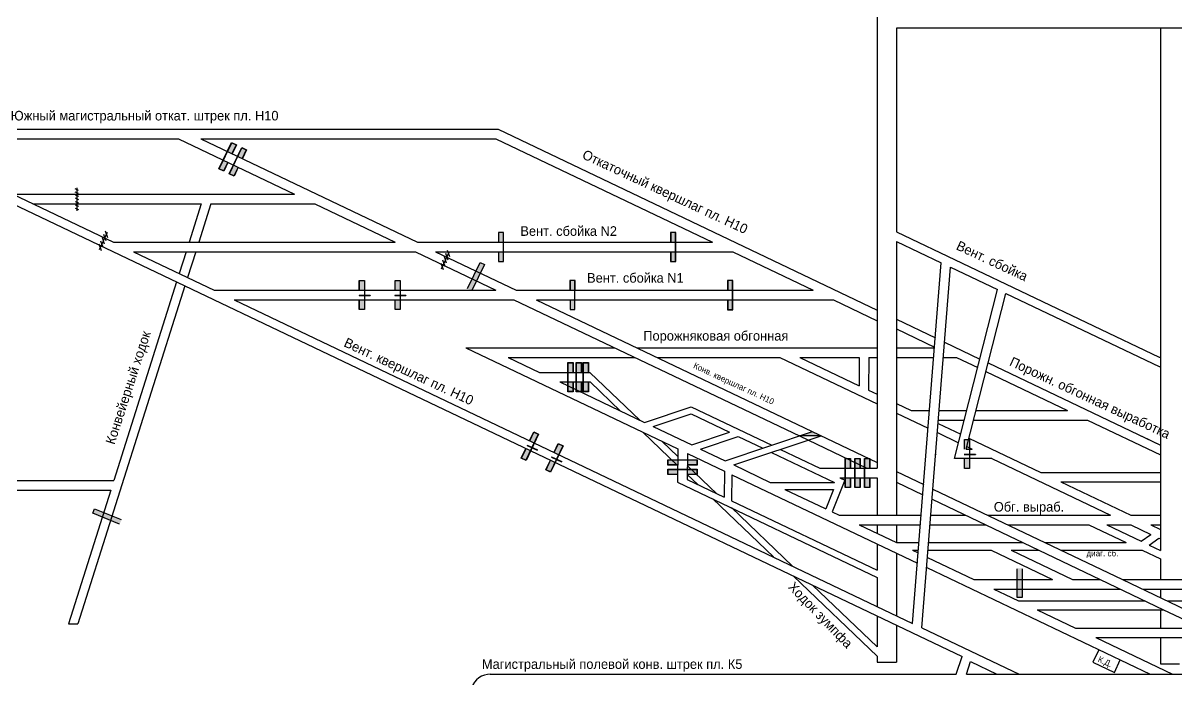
# Model space of a CAD drawing. Header units: millimetres. Extents: x -1405 to 845, y -609 to 518.
# Drawn here: x -908.5 to -428.1, y -194.3 to 79 of the extents above; entities that cross this region are included whole.
import ezdxf

# ---------------------------------------------------------------- set-up
doc = ezdxf.new("R2010")
doc.units = ezdxf.units.MM
doc.layers.add('Двери', color=7, linetype='Continuous')
doc.layers.add('Перемычки', color=7, linetype='Continuous')

msp = doc.modelspace()

# ---------------------------------------------------------------- hatches: boundary and pattern name
msp.add_hatch(color=256).paths.add_polyline_path([(-579.51, -91.21), (-584.97, -93.03), (-575.9, -92.93)])
at = {"layer": 'Двери'}
h = msp.add_hatch(color=256, dxfattribs=at)
h.paths.add_polyline_path([(-821.38, 24.59), (-819.62, 28.29), (-821.6, 29.24), (-823.37, 25.54), (-823.28, 25.49), (-821.55, 29.1), (-819.75, 28.24), (-821.47, 24.63)])
h.paths.add_polyline_path([(-825, 21.88), (-823.28, 25.49), (-823.37, 25.54), (-825.09, 21.93)])
h.paths.add_polyline_path([(-824.87, 17.28), (-823.1, 20.98), (-823.19, 21.02), (-824.92, 17.41), (-826.72, 18.27), (-825, 21.88), (-825.09, 21.93), (-826.85, 18.23)])
h = msp.add_hatch(color=3, dxfattribs=at)
h.paths.add_polyline_path([(-819.75, 28.24), (-821.55, 29.1), (-823.28, 25.49), (-821.47, 24.63)])
h.paths.add_polyline_path([(-826.72, 18.27), (-824.92, 17.41), (-823.19, 21.02), (-825, 21.88)])
h = msp.add_hatch(color=256, dxfattribs=at)
h.paths.add_polyline_path([(-817.1, 22.55), (-815.34, 26.25), (-817.32, 27.19), (-819.09, 23.49), (-819, 23.45), (-817.28, 27.06), (-815.47, 26.2), (-817.19, 22.59)])
h.paths.add_polyline_path([(-820.72, 19.84), (-819, 23.45), (-819.09, 23.49), (-820.81, 19.88)])
h.paths.add_polyline_path([(-820.59, 15.24), (-818.82, 18.94), (-818.91, 18.98), (-820.64, 15.37), (-822.44, 16.23), (-820.72, 19.84), (-820.81, 19.88), (-822.58, 16.18)])
h = msp.add_hatch(color=3, dxfattribs=at)
h.paths.add_polyline_path([(-815.47, 26.2), (-817.28, 27.06), (-819, 23.45), (-817.19, 22.59)])
h.paths.add_polyline_path([(-822.44, 16.23), (-820.64, 15.37), (-818.91, 18.98), (-820.72, 19.84)])
h = msp.add_hatch(color=256, dxfattribs=at)
h.paths.add_polyline_path([(-710.43, -12.29), (-710.43, -8.19), (-708.23, -8.19), (-708.23, -12.29), (-708.33, -12.29), (-708.33, -8.29), (-710.33, -8.29), (-710.33, -12.29)])
h.paths.add_polyline_path([(-708.33, -16.29), (-708.33, -12.29), (-708.23, -12.29), (-708.23, -16.29)])
h.paths.add_polyline_path([(-710.43, -20.39), (-710.43, -16.29), (-710.33, -16.29), (-710.33, -20.29), (-708.33, -20.29), (-708.33, -16.29), (-708.23, -16.29), (-708.23, -20.39)])
h = msp.add_hatch(color=3, dxfattribs=at)
h.paths.add_polyline_path([(-710.33, -8.29), (-708.33, -8.29), (-708.33, -12.29), (-710.33, -12.29)])
h.paths.add_polyline_path([(-708.33, -20.29), (-710.33, -20.29), (-710.33, -16.29), (-708.33, -16.29)])
h = msp.add_hatch(color=256, dxfattribs=at)
h.paths.add_polyline_path([(-638.72, -12.29), (-638.72, -8.19), (-636.52, -8.19), (-636.52, -12.29), (-636.62, -12.29), (-636.62, -8.29), (-638.62, -8.29), (-638.62, -12.29)])
h.paths.add_polyline_path([(-636.62, -16.29), (-636.62, -12.29), (-636.52, -12.29), (-636.52, -16.29)])
h.paths.add_polyline_path([(-638.72, -20.39), (-638.72, -16.29), (-638.62, -16.29), (-638.62, -20.29), (-636.62, -20.29), (-636.62, -16.29), (-636.52, -16.29), (-636.52, -20.39)])
h = msp.add_hatch(color=3, dxfattribs=at)
h.paths.add_polyline_path([(-638.62, -8.29), (-636.62, -8.29), (-636.62, -12.29), (-638.62, -12.29)])
h.paths.add_polyline_path([(-636.62, -20.29), (-638.62, -20.29), (-638.62, -16.29), (-636.62, -16.29)])
h = msp.add_hatch(color=256, dxfattribs=at)
h.paths.add_polyline_path([(-768.37, -36.29), (-768.37, -40.39), (-766.17, -40.39), (-766.17, -36.29), (-766.27, -36.29), (-766.27, -40.29), (-768.27, -40.29), (-768.27, -36.29)])
h.paths.add_polyline_path([(-766.27, -32.29), (-766.27, -36.29), (-766.17, -36.29), (-766.17, -32.29)])
h.paths.add_polyline_path([(-768.37, -28.19), (-768.37, -32.29), (-768.27, -32.29), (-768.27, -28.29), (-766.27, -28.29), (-766.27, -32.29), (-766.17, -32.29), (-766.17, -28.19)])
h = msp.add_hatch(color=3, dxfattribs=at)
h.paths.add_polyline_path([(-768.27, -40.29), (-766.27, -40.29), (-766.27, -36.29), (-768.27, -36.29)])
h.paths.add_polyline_path([(-766.27, -28.29), (-768.27, -28.29), (-768.27, -32.29), (-766.27, -32.29)])
h = msp.add_hatch(color=256, dxfattribs=at)
h.paths.add_polyline_path([(-753.5, -36.29), (-753.5, -40.39), (-751.3, -40.39), (-751.3, -36.29), (-751.4, -36.29), (-751.4, -40.29), (-753.4, -40.29), (-753.4, -36.29)])
h.paths.add_polyline_path([(-751.4, -32.29), (-751.4, -36.29), (-751.3, -36.29), (-751.3, -32.29)])
h.paths.add_polyline_path([(-753.5, -28.19), (-753.5, -32.29), (-753.4, -32.29), (-753.4, -28.29), (-751.4, -28.29), (-751.4, -32.29), (-751.3, -32.29), (-751.3, -28.19)])
h = msp.add_hatch(color=3, dxfattribs=at)
h.paths.add_polyline_path([(-753.4, -40.29), (-751.4, -40.29), (-751.4, -36.29), (-753.4, -36.29)])
h.paths.add_polyline_path([(-751.4, -28.29), (-753.4, -28.29), (-753.4, -32.29), (-751.4, -32.29)])
h = msp.add_hatch(color=256, dxfattribs=at)
h.paths.add_polyline_path([(-680.6, -32.3), (-680.6, -28.2), (-678.4, -28.2), (-678.4, -32.3), (-678.5, -32.3), (-678.5, -28.3), (-680.5, -28.3), (-680.5, -32.3)])
h.paths.add_polyline_path([(-678.5, -36.3), (-678.5, -32.3), (-678.4, -32.3), (-678.4, -36.3)])
h.paths.add_polyline_path([(-680.6, -40.4), (-680.6, -36.3), (-680.5, -36.3), (-680.5, -40.3), (-678.5, -40.3), (-678.5, -36.3), (-678.4, -36.3), (-678.4, -40.4)])
h = msp.add_hatch(color=3, dxfattribs=at)
h.paths.add_polyline_path([(-680.5, -28.3), (-678.5, -28.3), (-678.5, -32.3), (-680.5, -32.3)])
h.paths.add_polyline_path([(-678.5, -40.3), (-680.5, -40.3), (-680.5, -36.3), (-678.5, -36.3)])
h = msp.add_hatch(color=256, dxfattribs=at)
h.paths.add_polyline_path([(-614.93, -32.31), (-614.93, -28.21), (-612.73, -28.21), (-612.73, -32.31), (-612.83, -32.31), (-612.83, -28.31), (-614.83, -28.31), (-614.83, -32.31)])
h.paths.add_polyline_path([(-612.83, -36.31), (-612.83, -32.31), (-612.73, -32.31), (-612.73, -36.31)])
h.paths.add_polyline_path([(-614.93, -40.41), (-614.93, -36.31), (-614.83, -36.31), (-614.83, -40.31), (-612.83, -40.31), (-612.83, -36.31), (-612.73, -36.31), (-612.73, -40.41)])
h = msp.add_hatch(color=3, dxfattribs=at)
h.paths.add_polyline_path([(-614.83, -28.31), (-612.83, -28.31), (-612.83, -32.31), (-614.83, -32.31)])
h.paths.add_polyline_path([(-612.83, -40.31), (-614.83, -40.31), (-614.83, -36.31), (-612.83, -36.31)])
h = msp.add_hatch(color=256, dxfattribs=at)
h.paths.add_polyline_path([(-679.26, -66.53), (-679.26, -62.43), (-681.46, -62.43), (-681.46, -66.53), (-681.36, -66.53), (-681.36, -62.53), (-679.36, -62.53), (-679.36, -66.53)])
h.paths.add_polyline_path([(-681.36, -70.53), (-681.36, -66.53), (-681.46, -66.53), (-681.46, -70.53)])
h.paths.add_polyline_path([(-679.26, -74.63), (-679.26, -70.53), (-679.36, -70.53), (-679.36, -74.53), (-681.36, -74.53), (-681.36, -70.53), (-681.46, -70.53), (-681.46, -74.63)])
h = msp.add_hatch(color=256, dxfattribs=at)
h.paths.add_polyline_path([(-675.83, -66.53), (-675.83, -62.43), (-678.03, -62.43), (-678.03, -66.53), (-677.93, -66.53), (-677.93, -62.53), (-675.93, -62.53), (-675.93, -66.53)])
h.paths.add_polyline_path([(-677.93, -70.53), (-677.93, -66.53), (-678.03, -66.53), (-678.03, -70.53)])
h.paths.add_polyline_path([(-675.83, -74.63), (-675.83, -70.53), (-675.93, -70.53), (-675.93, -74.53), (-677.93, -74.53), (-677.93, -70.53), (-678.03, -70.53), (-678.03, -74.63)])
h = msp.add_hatch(color=256, dxfattribs=at)
h.paths.add_polyline_path([(-672.89, -66.53), (-672.89, -62.43), (-675.09, -62.43), (-675.09, -66.53), (-674.99, -66.53), (-674.99, -62.53), (-672.99, -62.53), (-672.99, -66.53)])
h.paths.add_polyline_path([(-674.99, -70.53), (-674.99, -66.53), (-675.09, -66.53), (-675.09, -70.53)])
h.paths.add_polyline_path([(-672.89, -74.63), (-672.89, -70.53), (-672.99, -70.53), (-672.99, -74.53), (-674.99, -74.53), (-674.99, -70.53), (-675.09, -70.53), (-675.09, -74.63)])
h = msp.add_hatch(color=3, dxfattribs=at)
h.paths.add_polyline_path([(-679.36, -62.53), (-681.36, -62.53), (-681.36, -66.53), (-679.36, -66.53)])
h.paths.add_polyline_path([(-681.36, -74.53), (-679.36, -74.53), (-679.36, -70.53), (-681.36, -70.53)])
h = msp.add_hatch(color=3, dxfattribs=at)
h.paths.add_polyline_path([(-675.93, -62.53), (-677.93, -62.53), (-677.93, -66.53), (-675.93, -66.53)])
h.paths.add_polyline_path([(-677.93, -74.53), (-675.93, -74.53), (-675.93, -70.53), (-677.93, -70.53)])
h = msp.add_hatch(color=3, dxfattribs=at)
h.paths.add_polyline_path([(-672.99, -62.53), (-674.99, -62.53), (-674.99, -66.53), (-672.99, -66.53)])
h.paths.add_polyline_path([(-674.99, -74.53), (-672.99, -74.53), (-672.99, -70.53), (-674.99, -70.53)])
h = msp.add_hatch(color=256, dxfattribs=at)
h.paths.add_polyline_path([(-699.11, -98.6), (-700.87, -102.3), (-698.88, -103.25), (-697.13, -99.54), (-697.22, -99.5), (-698.93, -103.11), (-700.74, -102.26), (-699.02, -98.64)])
h.paths.add_polyline_path([(-695.5, -95.89), (-697.22, -99.5), (-697.13, -99.54), (-695.41, -95.93)])
h.paths.add_polyline_path([(-695.64, -91.28), (-697.4, -94.99), (-697.31, -95.03), (-695.59, -91.42), (-693.79, -92.27), (-695.5, -95.89), (-695.41, -95.93), (-693.65, -92.23)])
h = msp.add_hatch(color=3, dxfattribs=at)
h.paths.add_polyline_path([(-700.74, -102.26), (-698.93, -103.11), (-697.22, -99.5), (-699.02, -98.64)])
h.paths.add_polyline_path([(-693.79, -92.27), (-695.59, -91.42), (-697.31, -95.03), (-695.5, -95.89)])
h = msp.add_hatch(color=256, dxfattribs=at)
h.paths.add_polyline_path([(-516.23, -102.55), (-516.23, -106.65), (-514.03, -106.65), (-514.03, -102.55), (-514.13, -102.55), (-514.13, -106.55), (-516.13, -106.55), (-516.13, -102.55)])
h.paths.add_polyline_path([(-514.13, -98.55), (-514.13, -102.55), (-514.03, -102.55), (-514.03, -98.55)])
h.paths.add_polyline_path([(-516.23, -94.45), (-516.23, -98.55), (-516.13, -98.55), (-516.13, -94.55), (-514.13, -94.55), (-514.13, -98.55), (-514.03, -98.55), (-514.03, -94.45)])
h = msp.add_hatch(color=3, dxfattribs=at)
h.paths.add_polyline_path([(-516.13, -106.55), (-514.13, -106.55), (-514.13, -102.55), (-516.13, -102.55)])
h.paths.add_polyline_path([(-514.13, -94.55), (-516.13, -94.55), (-516.13, -98.55), (-514.13, -98.55)])
h = msp.add_hatch(color=256, dxfattribs=at)
h.paths.add_polyline_path([(-688.93, -103.45), (-690.69, -107.16), (-688.71, -108.1), (-686.95, -104.4), (-687.04, -104.35), (-688.75, -107.97), (-690.56, -107.11), (-688.84, -103.5)])
h.paths.add_polyline_path([(-685.32, -100.74), (-687.04, -104.35), (-686.95, -104.4), (-685.23, -100.78)])
h.paths.add_polyline_path([(-685.46, -96.14), (-687.22, -99.84), (-687.13, -99.88), (-685.41, -96.27), (-683.61, -97.13), (-685.32, -100.74), (-685.23, -100.78), (-683.47, -97.08)])
h = msp.add_hatch(color=3, dxfattribs=at)
h.paths.add_polyline_path([(-690.56, -107.11), (-688.75, -107.97), (-687.04, -104.35), (-688.84, -103.5)])
h.paths.add_polyline_path([(-683.61, -97.13), (-685.41, -96.27), (-687.13, -99.88), (-685.32, -100.74)])
h = msp.add_hatch(color=256, dxfattribs=at)
h.paths.add_polyline_path([(-631.73, -105.13), (-627.63, -105.13), (-627.63, -102.93), (-631.73, -102.93), (-631.73, -103.03), (-627.73, -103.03), (-627.73, -105.03), (-631.73, -105.03)])
h.paths.add_polyline_path([(-635.73, -103.03), (-631.73, -103.03), (-631.73, -102.93), (-635.73, -102.93)])
h.paths.add_polyline_path([(-639.83, -105.13), (-635.73, -105.13), (-635.73, -105.03), (-639.73, -105.03), (-639.73, -103.03), (-635.73, -103.03), (-635.73, -102.93), (-639.83, -102.93)])
h = msp.add_hatch(color=3, dxfattribs=at)
h.paths.add_polyline_path([(-627.73, -105.03), (-627.73, -103.03), (-631.73, -103.03), (-631.73, -105.03)])
h.paths.add_polyline_path([(-639.73, -103.03), (-639.73, -105.03), (-635.73, -105.03), (-635.73, -103.03)])
h = msp.add_hatch(color=256, dxfattribs=at)
h.paths.add_polyline_path([(-563.66, -106.45), (-563.66, -102.35), (-565.86, -102.35), (-565.86, -106.45), (-565.76, -106.45), (-565.76, -102.45), (-563.76, -102.45), (-563.76, -106.45)])
h.paths.add_polyline_path([(-565.76, -110.45), (-565.76, -106.45), (-565.86, -106.45), (-565.86, -110.45)])
h.paths.add_polyline_path([(-563.66, -114.55), (-563.66, -110.45), (-563.76, -110.45), (-563.76, -114.45), (-565.76, -114.45), (-565.76, -110.45), (-565.86, -110.45), (-565.86, -114.55)])
h = msp.add_hatch(color=3, dxfattribs=at)
h.paths.add_polyline_path([(-563.76, -102.45), (-565.76, -102.45), (-565.76, -106.45), (-563.76, -106.45)])
h.paths.add_polyline_path([(-565.76, -114.45), (-563.76, -114.45), (-563.76, -110.45), (-565.76, -110.45)])
h = msp.add_hatch(color=256, dxfattribs=at)
h.paths.add_polyline_path([(-559.66, -106.45), (-559.66, -102.35), (-561.86, -102.35), (-561.86, -106.45), (-561.76, -106.45), (-561.76, -102.45), (-559.76, -102.45), (-559.76, -106.45)])
h.paths.add_polyline_path([(-561.76, -110.45), (-561.76, -106.45), (-561.86, -106.45), (-561.86, -110.45)])
h.paths.add_polyline_path([(-559.66, -114.55), (-559.66, -110.45), (-559.76, -110.45), (-559.76, -114.45), (-561.76, -114.45), (-561.76, -110.45), (-561.86, -110.45), (-561.86, -114.55)])
h = msp.add_hatch(color=3, dxfattribs=at)
h.paths.add_polyline_path([(-559.76, -102.45), (-561.76, -102.45), (-561.76, -106.45), (-559.76, -106.45)])
h.paths.add_polyline_path([(-561.76, -114.45), (-559.76, -114.45), (-559.76, -110.45), (-561.76, -110.45)])
h = msp.add_hatch(color=256, dxfattribs=at)
h.paths.add_polyline_path([(-555.66, -106.45), (-555.66, -102.35), (-557.86, -102.35), (-557.86, -106.45), (-557.76, -106.45), (-557.76, -102.45), (-555.76, -102.45), (-555.76, -106.45)])
h.paths.add_polyline_path([(-557.76, -110.45), (-557.76, -106.45), (-557.86, -106.45), (-557.86, -110.45)])
h.paths.add_polyline_path([(-555.66, -114.55), (-555.66, -110.45), (-555.76, -110.45), (-555.76, -114.45), (-557.76, -114.45), (-557.76, -110.45), (-557.86, -110.45), (-557.86, -114.55)])
h = msp.add_hatch(color=3, dxfattribs=at)
h.paths.add_polyline_path([(-555.76, -102.45), (-557.76, -102.45), (-557.76, -106.45), (-555.76, -106.45)])
h.paths.add_polyline_path([(-557.76, -114.45), (-555.76, -114.45), (-555.76, -110.45), (-557.76, -110.45)])
h = msp.add_hatch(color=256, dxfattribs=at)
h.paths.add_polyline_path([(-631.73, -109.13), (-627.63, -109.13), (-627.63, -106.93), (-631.73, -106.93), (-631.73, -107.03), (-627.73, -107.03), (-627.73, -109.03), (-631.73, -109.03)])
h.paths.add_polyline_path([(-635.73, -107.03), (-631.73, -107.03), (-631.73, -106.93), (-635.73, -106.93)])
h.paths.add_polyline_path([(-639.83, -109.13), (-635.73, -109.13), (-635.73, -109.03), (-639.73, -109.03), (-639.73, -107.03), (-635.73, -107.03), (-635.73, -106.93), (-639.83, -106.93)])
h = msp.add_hatch(color=3, dxfattribs=at)
h.paths.add_polyline_path([(-627.73, -109.03), (-627.73, -107.03), (-631.73, -107.03), (-631.73, -109.03)])
h.paths.add_polyline_path([(-639.73, -107.03), (-639.73, -109.03), (-635.73, -109.03), (-635.73, -107.03)])
h = msp.add_hatch(color=256, dxfattribs=at)
h.paths.add_polyline_path([(-492.06, -160.45), (-492.06, -156.35), (-492.16, -156.35), (-492.16, -160.35), (-494.16, -160.35), (-494.16, -156.35), (-494.26, -156.35), (-494.26, -160.45)])
h.paths.add_polyline_path([(-492.16, -156.35), (-492.06, -156.35), (-492.06, -148.25), (-494.26, -148.25), (-494.26, -156.35), (-494.16, -156.35), (-494.16, -148.35), (-492.16, -148.35)])
h = msp.add_hatch(color=3, dxfattribs=at)
h.paths.add_polyline_path([(-494.16, -160.35), (-492.16, -160.35), (-492.16, -156.35), (-494.16, -156.35)])
h.paths.add_polyline_path([(-492.16, -152.35), (-494.16, -152.35), (-494.16, -156.35), (-492.16, -156.35)])
h.paths.add_polyline_path([(-492.16, -152.35), (-492.16, -148.35), (-494.16, -148.35), (-494.16, -152.35)])
at = {"layer": 'Перемычки'}
h = msp.add_hatch(color=256, dxfattribs=at)
h.paths.add_polyline_path([(-718.12, -20.56), (-719.89, -24.26), (-719.8, -24.3), (-718.07, -20.69), (-716.27, -21.55), (-717.99, -25.16), (-717.9, -25.21), (-716.14, -21.51)])
h.paths.add_polyline_path([(-719.8, -24.3), (-719.89, -24.26), (-723.37, -31.57), (-721.39, -32.52), (-717.9, -25.21), (-717.99, -25.16), (-721.44, -32.38), (-723.24, -31.52)])
h = msp.add_hatch(color=3, dxfattribs=at)
h.paths.add_polyline_path([(-716.27, -21.55), (-718.07, -20.69), (-719.8, -24.3), (-717.99, -25.16)])
h.paths.add_polyline_path([(-721.52, -27.91), (-719.71, -28.77), (-717.99, -25.16), (-719.8, -24.3)])
h.paths.add_polyline_path([(-721.52, -27.91), (-723.24, -31.52), (-721.44, -32.38), (-719.71, -28.77)])
h = msp.add_hatch(color=256, dxfattribs=at)
h.paths.add_polyline_path([(-879.6, -125.28), (-875.8, -126.82), (-875.76, -126.72), (-879.47, -125.23), (-878.72, -123.37), (-875.01, -124.87), (-874.98, -124.78), (-878.78, -123.24)])
h.paths.add_polyline_path([(-875.76, -126.72), (-875.8, -126.82), (-868.29, -129.85), (-867.46, -127.81), (-874.98, -124.78), (-875.01, -124.87), (-867.59, -127.87), (-868.34, -129.72)])
h = msp.add_hatch(color=3, dxfattribs=at)
h.paths.add_polyline_path([(-878.72, -123.37), (-879.47, -125.23), (-875.76, -126.72), (-875.01, -124.87)])
h.paths.add_polyline_path([(-872.05, -128.22), (-871.3, -126.37), (-875.01, -124.87), (-875.76, -126.72)])
h.paths.add_polyline_path([(-872.05, -128.22), (-868.34, -129.72), (-867.59, -127.87), (-871.3, -126.37)])

# ---------------------------------------------------------------- linework, layer by layer
for p, q in [((-552.56, 287.32), (-552.56, -106.45)), ((-377.34, 76.89), (-544.56, 76.89)), ((-544.56, 76.89), (-544.56, -7.94)), ((-434.56, 76.89), (-434.56, -140.72)), ((-1038.61, 67.75), (-870.83, -12.27)), ((-1038.61, 63.75), (-517.19, -184.93)), ((-969.49, 34.78), (-710.58, 34.78)), ((-710.58, 34.78), (-552.56, -40.58)), ((-961.11, 30.78), (-843.68, 30.78)), ((-843.68, 30.78), (-795.32, 7.72)), ((-834.39, 30.78), (-744.08, -12.29)), ((-834.39, 30.78), (-711.48, 30.78)), ((-711.48, 30.78), (-621.15, -12.3)), ((-886.93, 10.03), (-885.54, 9.42)), ((-886.16, 10.38), (-886.16, 0.74)), ((-912.77, 7.73), (-795.32, 7.72)), ((-886.86, 8.76), (-885.47, 8.15)), ((-886.84, 6.14), (-885.44, 5.53)), ((-886.82, 7.48), (-885.42, 6.87)), ((-904.38, 3.73), (-834.24, 3.72)), ((-886.78, 3.33), (-885.39, 2.72)), ((-886.78, 1.94), (-885.39, 1.33)), ((-886.77, 4.67), (-885.37, 4.06)), ((-834.24, 3.72), (-839.3, -12.28)), ((-830.24, 3.72), (-835.3, -12.28)), ((-830.24, 3.72), (-811.66, 3.72)), ((-811.66, 3.72), (-786.93, 3.72)), ((-786.93, 3.72), (-753.38, -12.29)), ((-544.56, -7.94), (-435.08, -60.15)), ((-870.83, -12.27), (-807.91, -12.28)), ((-807.91, -12.28), (-753.38, -12.29)), ((-744.08, -12.29), (-621.15, -12.3)), ((-544.56, -11.94), (-525.83, -20.87)), ((-544.56, -11.94), (-544.56, -126.06)), ((-862.44, -16.27), (-799.52, -16.28)), ((-862.44, -16.27), (-828.88, -32.28)), ((-840.57, -16.28), (-843.44, -25.34)), ((-836.57, -16.28), (-839.96, -26.99)), ((-799.52, -16.28), (-744.99, -16.29)), ((-744.99, -16.29), (-711.43, -32.29)), ((-736.6, -16.29), (-703.04, -32.29)), ((-736.6, -16.29), (-612.76, -16.31)), ((-612.76, -16.31), (-579.2, -32.31)), ((-537.78, -171.11), (-525.83, -20.87)), ((-533.92, -172.95), (-521.97, -22.71)), ((-521.97, -22.71), (-502.4, -32.04)), ((-844.53, -28.81), (-870.71, -111.56)), ((-841.06, -30.47), (-885.61, -171.31)), ((-828.88, -32.28), (-765.96, -32.29)), ((-765.96, -32.29), (-711.43, -32.29)), ((-703.04, -32.29), (-579.2, -32.31)), ((-520.32, -102.48), (-502.4, -32.04)), ((-820.49, -36.28), (-765.96, -36.29)), ((-820.49, -36.28), (-537.78, -171.11)), ((-765.96, -36.29), (-703.94, -36.29)), ((-703.94, -36.29), (-584.97, -93.03)), ((-694.65, -36.3), (-552.56, -104.06)), ((-694.56, -36.31), (-570.78, -36.33)), ((-570.78, -36.33), (-552.56, -45.01)), ((-515.49, -98.56), (-498.98, -33.68)), ((-498.98, -33.68), (-435.08, -64.15)), ((-544.56, -44.4), (-528.32, -52.15)), ((-544.56, -48.4), (-528.63, -56)), ((-724.01, -56.29), (-662, -56.3)), ((-724.01, -56.29), (-635.61, -98.45)), ((-724.01, -56.29), (-724.01, -56.29)), ((-652.7, -56.3), (-552.56, -56.31)), ((-544.56, -56.31), (-528.65, -56.32)), ((-524.45, -53.99), (-509.77, -60.99)), ((-706.33, -60.29), (-653.61, -60.3)), ((-706.33, -60.29), (-693.24, -66.54)), ((-644.31, -60.3), (-593.17, -60.31)), ((-593.17, -60.31), (-552.56, -79.67)), ((-584.78, -60.31), (-560.13, -72.07)), ((-584.78, -60.31), (-560.02, -60.31)), ((-560.02, -60.31), (-560.13, -72.07)), ((-556.02, -60.31), (-556.14, -73.97)), ((-556.02, -60.31), (-552.56, -60.31)), ((-544.56, -60.31), (-528.97, -60.32)), ((-524.96, -60.32), (-519.57, -60.32)), ((-519.57, -60.32), (-510.68, -64.56)), ((-435.08, -60.15), (-434.56, -60.15)), ((-693.24, -66.54), (-672.35, -66.54)), ((-651.5, -86.44), (-672.35, -66.54)), ((-507.26, -66.19), (-473.24, -82.42)), ((-506.35, -62.62), (-434.56, -96.86)), ((-435.08, -64.15), (-434.56, -64.15)), ((-684.86, -70.53), (-672.16, -70.53)), ((-684.86, -70.53), (-649.56, -87.37)), ((-659.49, -82.63), (-672.16, -70.53)), ((-556.14, -73.97), (-552.56, -75.67)), ((-649.56, -87.37), (-630.11, -80.87)), ((-630.11, -80.87), (-596.51, -96.89)), ((-544.56, -79.49), (-538.44, -82.41)), ((-645.86, -89.13), (-630.11, -83.87)), ((-630.11, -83.87), (-614.09, -91.51)), ((-544.56, -83.49), (-531.32, -89.81)), ((-538.44, -82.41), (-530.73, -82.41)), ((-527.03, -86.41), (-516.24, -86.41)), ((-526.71, -82.41), (-515.22, -82.41)), ((-512.4, -86.41), (-464.85, -86.42)), ((-511.38, -82.41), (-473.24, -82.42)), ((-464.85, -86.42), (-434.56, -100.86)), ((-645.86, -89.13), (-629.84, -96.78)), ((-615.96, -103.39), (-579.51, -91.21)), ((-527.14, -87.8), (-517.73, -92.29)), ((-635.71, -105.34), (-650.22, -91.49)), ((-635.66, -101.57), (-642.22, -95.3)), ((-629.84, -96.78), (-614.09, -91.51)), ((-626.19, -98.51), (-610.44, -93.25)), ((-612.35, -105.11), (-575.9, -92.93)), ((-610.44, -93.25), (-600.21, -98.13)), ((-575.9, -92.93), (-584.97, -93.03)), ((-584.97, -93.03), (-556.84, -106.45)), ((-584.97, -93.03), (-584.97, -93.03)), ((-584.97, -93.03), (-584.97, -93.03)), ((-527.45, -91.65), (-518.64, -95.85)), ((-514.31, -93.92), (-484.37, -108.2)), ((-442.34, -93.15), (-434.56, -96.86)), ((-635.61, -98.45), (-635.81, -112.27)), ((-631.65, -100.34), (-631.81, -111.18)), ((-631.65, -100.34), (-616.13, -107.74)), ((-626.19, -98.51), (-615.96, -103.39)), ((-596.6, -99.85), (-570.31, -112.39)), ((-592.91, -98.61), (-576.47, -106.45)), ((-515.49, -98.56), (-512.97, -98.56)), ((-515.22, -97.48), (-512.97, -98.56)), ((-619.38, -117.11), (-631.72, -105.32)), ((-612.35, -105.11), (-597.1, -112.39)), ((-504.75, -102.48), (-520.32, -102.48)), ((-504.75, -102.48), (-455.29, -126.06)), ((-627.37, -113.3), (-631.78, -109.09)), ((-616.13, -107.74), (-616.28, -118.59)), ((-613.15, -109.17), (-613.3, -120.01)), ((-613.15, -109.17), (-535.79, -146.06)), ((-576.47, -106.45), (-552.56, -106.45)), ((-568.09, -110.45), (-552.56, -110.45)), ((-568.09, -110.45), (-566.02, -111.43)), ((-552.56, -110.45), (-552.56, -126.06)), ((-544.56, -107.88), (-533.18, -113.3)), ((-484.37, -108.2), (-434.56, -108.2)), ((-1060.7, -111.54), (-870.71, -111.56)), ((-635.81, -112.27), (-552.56, -151.98)), ((-631.81, -111.18), (-616.28, -118.59)), ((-597.1, -112.39), (-570.31, -112.39)), ((-591, -115.3), (-570.72, -115.3)), ((-591, -115.3), (-574.2, -123.31)), ((-570.72, -115.3), (-573.97, -123.42)), ((-566.02, -111.43), (-571.32, -124.68)), ((-544.56, -112.31), (-533.52, -117.57)), ((-529.32, -115.15), (-450.28, -152.84)), ((-475.98, -112.2), (-434.56, -112.2)), ((-475.98, -112.2), (-446.9, -126.06)), ((-1061.96, -115.54), (-871.98, -115.56)), ((-871.98, -115.56), (-889.61, -171.31)), ((-595.81, -143.43), (-621.1, -119.29)), ((-613.3, -120.01), (-552.56, -148.98)), ((-529.66, -119.42), (-459.58, -152.84)), ((-587.82, -147.25), (-613.34, -122.87)), ((-574.2, -123.31), (-573.97, -123.42)), ((-571.32, -124.68), (-568.44, -126.06)), ((-568.44, -126.06), (-534.2, -126.06)), ((-530.19, -126.06), (-515.72, -126.06)), ((-506.43, -126.06), (-455.29, -126.06)), ((-446.9, -126.06), (-434.56, -126.07)), ((-560.05, -130.06), (-534.52, -130.06)), ((-560.05, -130.06), (-544.51, -137.47)), ((-552.56, -130.06), (-552.56, -133.63)), ((-544.56, -130.06), (-544.56, -137.44)), ((-530.5, -130.06), (-507.34, -130.06)), ((-498.04, -130.06), (-464.37, -130.06)), ((-464.37, -130.06), (-448.83, -137.48)), ((-456.9, -130.06), (-442.52, -136.92)), ((-456.9, -130.06), (-446.9, -130.06)), ((-446.9, -130.06), (-438.51, -134.07)), ((-442.52, -136.92), (-438.51, -134.07)), ((-438.51, -130.07), (-434.56, -131.95)), ((-438.51, -130.07), (-434.56, -130.07)), ((-552.56, -138.06), (-552.56, -148.98)), ((-544.51, -137.47), (-535.11, -137.47)), ((-531.09, -137.47), (-491.79, -137.47)), ((-482.5, -137.47), (-466.59, -137.48)), ((-466.59, -137.48), (-448.83, -137.48)), ((-439.19, -138.51), (-435.18, -135.66)), ((-439.19, -138.51), (-434.56, -140.72)), ((-435.18, -135.66), (-434.56, -135.95)), ((-544.56, -141.88), (-544.56, -167.88)), ((-537.86, -140.64), (-535.36, -140.64)), ((-537.86, -140.64), (-535.45, -141.79)), ((-531.58, -143.63), (-512.29, -152.84)), ((-531.35, -140.64), (-505.1, -140.64)), ((-505.1, -140.64), (-479.52, -152.84)), ((-496.71, -140.64), (-471.13, -152.84)), ((-496.71, -140.64), (-485.15, -140.64)), ((-475.86, -140.64), (-442.19, -140.64)), ((-442.19, -140.64), (-434.56, -144.28)), ((-531.92, -147.9), (-438.85, -192.29)), ((-434.56, -144.28), (-434.56, -152.84)), ((-552.56, -184.73), (-587.44, -151.43)), ((-552.56, -151.98), (-552.56, -164.06)), ((-552.56, -152.39), (-552.56, -164.06)), ((-512.29, -152.84), (-479.52, -152.84)), ((-471.13, -152.84), (-459.58, -152.84)), ((-459.58, -152.84), (-433.2, -165.42)), ((-450.28, -152.84), (-416.61, -152.84)), ((-450.28, -152.84), (-447.73, -152.84)), ((-450.28, -152.84), (-423.91, -165.42)), ((-552.56, -180.91), (-579.45, -155.24)), ((-503.9, -156.84), (-471.13, -156.84)), ((-503.9, -156.84), (-499.23, -159.06)), ((-471.13, -156.84), (-451.19, -156.84)), ((-441.89, -156.84), (-408.23, -156.84)), ((-441.89, -156.84), (-439.34, -156.84)), ((-434.56, -156.84), (-434.56, -160.34)), ((-499.23, -159.06), (-493.62, -161.74)), ((-493.62, -161.74), (-460.86, -161.74)), ((-460.86, -161.74), (-440.91, -161.74)), ((-441.89, -161.74), (-440.91, -161.74)), ((-431.62, -161.74), (-397.95, -161.74)), ((-552.56, -168.06), (-552.56, -180.91)), ((-485.91, -165.42), (-439.34, -165.42)), ((-485.91, -165.42), (-469.88, -173.06)), ((-441.89, -165.42), (-433.2, -165.42)), ((-434.56, -165.42), (-434.56, -173.07)), ((-433.2, -165.42), (-368.46, -196.29)), ((-889.61, -171.31), (-885.61, -171.31)), ((-544.56, -171.88), (-544.56, -187.31)), ((-533.92, -172.95), (-493.36, -192.29)), ((-469.88, -173.06), (-417.16, -173.07)), ((-461.49, -177.06), (-408.78, -177.07)), ((-461.49, -177.06), (-429.56, -192.29)), ((-434.56, -177.07), (-434.56, -188.04)), ((-460.24, -182.09), (-462.7, -187.3)), ((-552.56, -184.73), (-552.56, -187.31)), ((-552.56, -187.31), (-544.56, -187.31)), ((-519.62, -192.29), (-517.19, -184.93)), ((-515.4, -192.29), (-513.67, -187.04)), ((-513.67, -187.04), (-502.66, -192.29)), ((-462.7, -187.3), (-453.69, -191.55)), ((-453.69, -191.55), (-451.25, -186.38)), ((-434.56, -188.04), (-434.56, -188.04)), ((-434.56, -188.04), (-426.56, -188.04)), ((-713.9, -192.29), (-519.62, -192.29)), ((-515.4, -192.29), (-367.56, -192.29))]:
    msp.add_line(p, q)
msp.add_arc((-713.75, -200.65), 8.36, 89.0028, 232.8632)
at = {"layer": 'Двери'}
for p, q in [((-768.48, -34.4), (-763.8, -34.4)), ((-768.48, -34.4), (-768.48, -34.54)), ((-768.48, -34.54), (-763.8, -34.54)), ((-763.8, -34.4), (-763.8, -34.54)), ((-753.61, -34.4), (-753.61, -34.54)), ((-753.61, -34.4), (-748.93, -34.4)), ((-753.61, -34.54), (-748.93, -34.54)), ((-748.93, -34.4), (-748.93, -34.54)), ((-698.4, -96.85), (-698.46, -96.98)), ((-698.46, -96.98), (-694.24, -98.98)), ((-698.4, -96.85), (-694.18, -98.85)), ((-694.18, -98.85), (-694.24, -98.98)), ((-528.17, -100.67), (-528.17, -100.81)), ((-516.34, -100.67), (-511.66, -100.67)), ((-516.34, -100.81), (-511.66, -100.81)), ((-511.66, -100.67), (-511.66, -100.81)), ((-688.22, -101.7), (-688.28, -101.83)), ((-688.28, -101.83), (-684.06, -103.84)), ((-688.22, -101.7), (-684, -103.71)), ((-684, -103.71), (-684.06, -103.84))]:
    msp.add_line(p, q, dxfattribs=at)
for points in [[(-823.1, 20.98), (-824.87, 17.28), (-826.85, 18.23), (-821.6, 29.24), (-819.62, 28.29), (-821.38, 24.59)], [(-823.19, 21.02), (-824.92, 17.41), (-826.72, 18.27), (-821.55, 29.1), (-819.75, 28.24), (-821.47, 24.63)], [(-818.82, 18.94), (-820.59, 15.24), (-822.58, 16.18), (-817.32, 27.19), (-815.34, 26.25), (-817.1, 22.55)], [(-818.91, 18.98), (-820.64, 15.37), (-822.44, 16.23), (-817.28, 27.06), (-815.47, 26.2), (-817.19, 22.59)], [(-876.7, -15.39), (-873.26, -8.17)], [(-873.86, -11.76), (-874.81, -9.09)], [(-873.22, -10.41), (-874.16, -7.74)], [(-710.33, -16.29), (-710.33, -20.29), (-708.33, -20.29), (-708.33, -8.29), (-710.33, -8.29), (-710.33, -12.29)], [(-638.72, -16.29), (-638.72, -20.39), (-636.52, -20.39), (-636.52, -8.19), (-638.72, -8.19), (-638.72, -12.29)], [(-638.62, -16.29), (-638.62, -20.29), (-636.62, -20.29), (-636.62, -8.29), (-638.62, -8.29), (-638.62, -12.29)], [(-875.8, -15.82), (-876.74, -13.15)], [(-875.15, -14.47), (-876.1, -11.8)], [(-874.51, -13.11), (-875.45, -10.45)], [(-734.19, -23.36), (-730.74, -16.14)], [(-731.99, -21.08), (-732.94, -18.41)], [(-731.35, -19.73), (-732.29, -17.06)], [(-730.7, -18.37), (-731.65, -15.71)], [(-733.29, -23.79), (-734.23, -21.12)], [(-732.64, -22.43), (-733.58, -19.77)], [(-768.37, -32.29), (-768.37, -28.19), (-766.17, -28.19), (-766.17, -40.39), (-768.37, -40.39), (-768.37, -36.29)], [(-768.27, -32.29), (-768.27, -28.29), (-766.27, -28.29), (-766.27, -40.29), (-768.27, -40.29), (-768.27, -36.29)], [(-753.5, -32.29), (-753.5, -28.19), (-751.3, -28.19), (-751.3, -40.39), (-753.5, -40.39), (-753.5, -36.29)], [(-753.4, -32.29), (-753.4, -28.29), (-751.4, -28.29), (-751.4, -40.29), (-753.4, -40.29), (-753.4, -36.29)], [(-678.4, -32.29), (-678.4, -28.2), (-680.6, -28.2), (-680.6, -32.3)], [(-680.5, -36.3), (-680.5, -40.3), (-678.5, -40.3), (-678.5, -28.3), (-680.5, -28.3), (-680.5, -32.3)], [(-614.93, -36.31), (-614.93, -40.41), (-612.73, -40.41), (-612.73, -28.21), (-614.93, -28.21), (-614.93, -32.31)], [(-614.83, -36.31), (-614.83, -40.31), (-612.83, -40.31), (-612.83, -28.31), (-614.83, -28.31), (-614.83, -32.31)], [(-679.26, -70.53), (-679.26, -74.63), (-681.46, -74.63), (-681.46, -62.43), (-679.26, -62.43), (-679.26, -66.53)], [(-675.83, -70.53), (-675.83, -74.63), (-678.03, -74.63), (-678.03, -62.43), (-675.83, -62.43), (-675.83, -66.53)], [(-672.89, -70.53), (-672.89, -74.63), (-675.09, -74.63), (-675.09, -62.43), (-672.89, -62.43), (-672.89, -66.53)], [(-679.36, -70.53), (-679.36, -74.53), (-681.36, -74.53), (-681.36, -62.53), (-679.36, -62.53), (-679.36, -66.53)], [(-675.93, -70.53), (-675.93, -74.53), (-677.93, -74.53), (-677.93, -62.53), (-675.93, -62.53), (-675.93, -66.53)], [(-672.99, -70.53), (-672.99, -74.53), (-674.99, -74.53), (-674.99, -62.53), (-672.99, -62.53), (-672.99, -66.53)], [(-697.4, -94.99), (-695.64, -91.28), (-693.65, -92.23), (-698.88, -103.25), (-700.87, -102.3), (-698.95, -98.25)], [(-697.31, -95.03), (-695.59, -91.42), (-693.79, -92.27), (-698.93, -103.11), (-700.74, -102.26), (-698.85, -98.29)], [(-516.23, -98.55), (-516.23, -94.45), (-514.03, -94.45), (-514.03, -106.65), (-516.23, -106.65), (-516.23, -102.55)], [(-516.13, -98.55), (-516.13, -94.55), (-514.13, -94.55), (-514.13, -106.55), (-516.13, -106.55), (-516.13, -102.55)], [(-687.22, -99.84), (-685.46, -96.14), (-683.47, -97.08), (-688.71, -108.1), (-690.69, -107.16), (-688.77, -103.1)], [(-687.13, -99.88), (-685.41, -96.27), (-683.61, -97.13), (-688.75, -107.97), (-690.56, -107.11), (-688.68, -103.14)], [(-635.73, -105.13), (-639.83, -105.13), (-639.83, -102.93), (-627.63, -102.93), (-627.63, -105.13), (-631.73, -105.13)], [(-635.73, -105.03), (-639.73, -105.03), (-639.73, -103.03), (-627.73, -103.03), (-627.73, -105.03), (-631.73, -105.03)], [(-563.66, -110.45), (-563.66, -114.55), (-565.86, -114.55), (-565.86, -102.35), (-563.66, -102.35), (-563.66, -106.45)], [(-563.76, -110.45), (-563.76, -114.45), (-565.76, -114.45), (-565.76, -102.45), (-563.76, -102.45), (-563.76, -106.45)], [(-559.66, -110.45), (-559.66, -114.55), (-561.86, -114.55), (-561.86, -102.35), (-559.66, -102.35), (-559.66, -106.45)], [(-559.76, -110.45), (-559.76, -114.45), (-561.76, -114.45), (-561.76, -102.45), (-559.76, -102.45), (-559.76, -106.45)], [(-555.66, -110.45), (-555.66, -114.55), (-557.86, -114.55), (-557.86, -102.35), (-555.66, -102.35), (-555.66, -106.45)], [(-555.76, -110.45), (-555.76, -114.45), (-557.76, -114.45), (-557.76, -102.45), (-555.76, -102.45), (-555.76, -106.45)], [(-635.73, -109.13), (-639.83, -109.13), (-639.83, -106.93), (-627.63, -106.93), (-627.63, -109.13), (-631.73, -109.13)], [(-635.73, -109.03), (-639.73, -109.03), (-639.73, -107.03), (-627.73, -107.03), (-627.73, -109.03), (-631.73, -109.03)], [(-492.16, -148.35), (-492.16, -160.35), (-494.16, -160.35), (-494.16, -148.35)]]:
    msp.add_lwpolyline(points, dxfattribs=at)
at = {"layer": 'Перемычки'}
for points in [[(-723.24, -31.52), (-718.07, -20.69), (-716.27, -21.55), (-721.44, -32.38)], [(-868.34, -129.72), (-879.47, -125.23), (-878.72, -123.37), (-867.59, -127.87)]]:
    msp.add_lwpolyline(points, dxfattribs=at)

# ---------------------------------------------------------------- texts
for s, height, p in [('Южный магистральный откат. штрек пл. Н10', 4, (-913.63, 38.44)), ('Вент. сбойка N2', 4, (-701.26, -9.64)), ('Вент. сбойка N1', 4, (-673.46, -29.15)), ('Порожняковая обгонная', 4, (-650.04, -53.29)), ('Обг. выраб.', 4, (-503.96, -124.55)), ('диаг. сб.', 2.5, (-465.33, -143.18)), ('Магистральный полевой конв. штрек пл. К5', 4, (-717.29, -190.09))]:
    msp.add_text(s, height=height).set_placement(p)
for s, height, rotation, p in [('Откаточный квершлаг пл. Н10', 4, 335, (-675.85, 22.81)), ('Вент. сбойка', 4, 335, (-519.98, -15.15)), ('Конвейерный ходок', 4, 72, (-870.44, -96.89)), ('Вент. квершлаг пл. Н10', 4, 335, (-775.17, -55.54)), ('Конв. квершлаг пл. Н10', 2.5, 335, (-629.43, -64.58)), ('Порожн. обгонная выработка', 4, 335, (-497.77, -63.51)), ('Ходок зумпфа', 4, 314, (-589.95, -156.24)), ('К.Д.', 2.5, 335.6726, (-460.82, -186.96))]:
    msp.add_text(s, height=height, rotation=rotation).set_placement(p)

doc.saveas('drawing.dxf')
